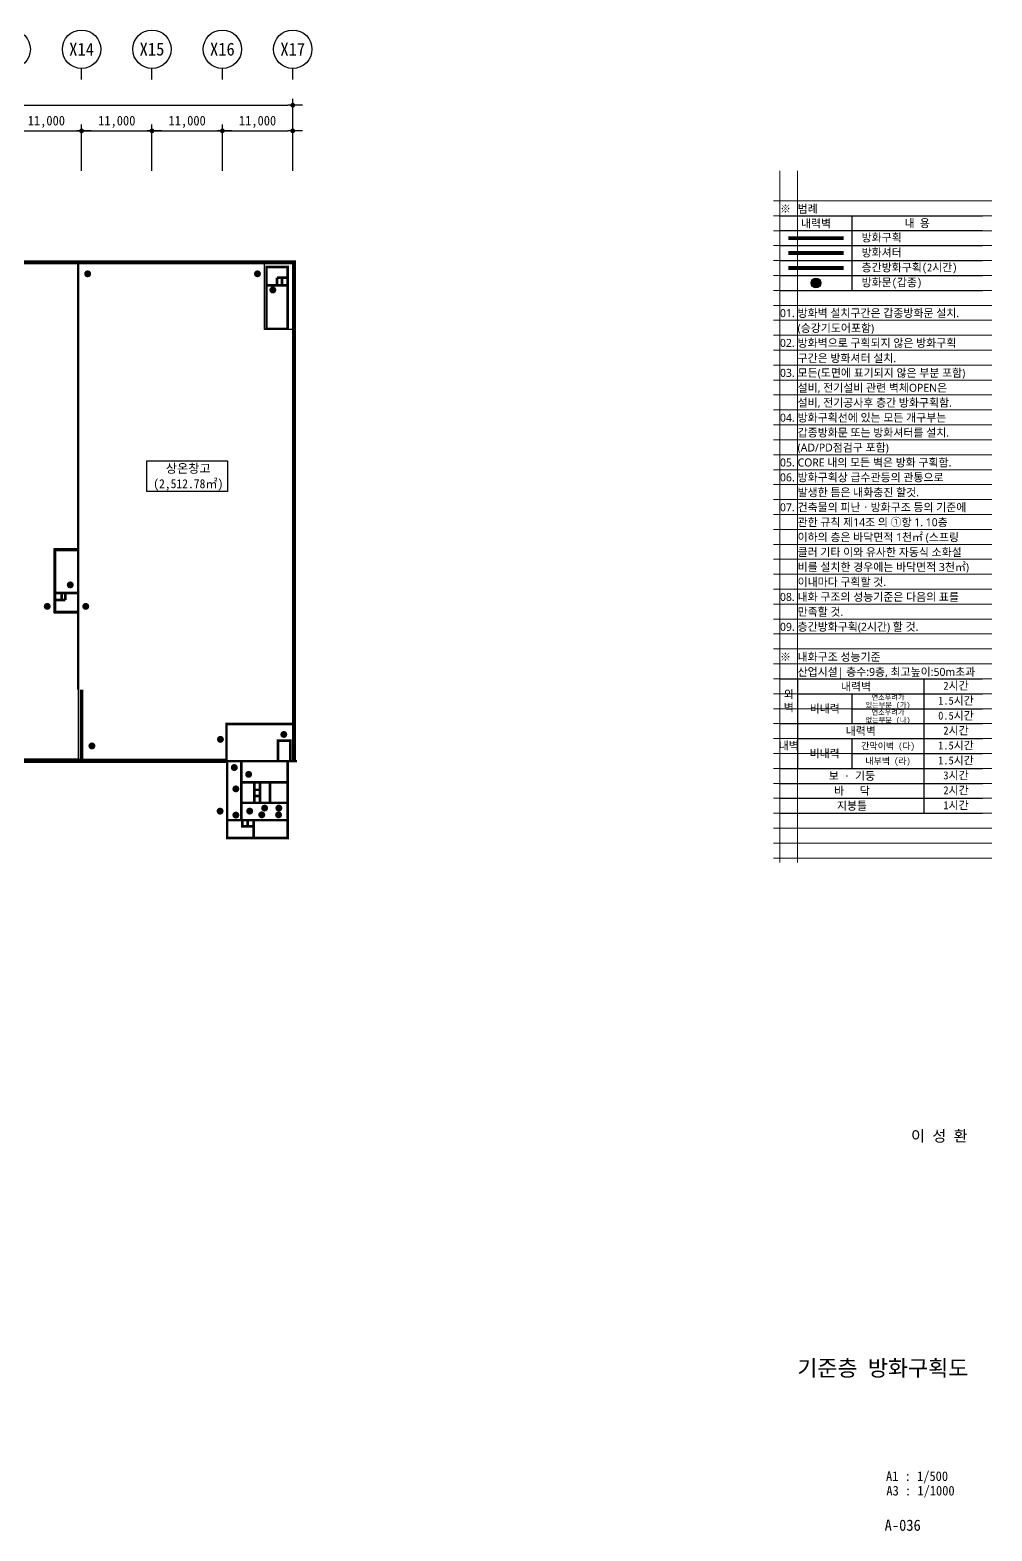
# Model space of a CAD drawing. Header units: millimetres. Extents: x 1075590 to 2680347, y 170599 to 729436.
# Drawn here: x 1690034 to 1840347, y 197985 to 432436 of the extents above; entities that cross this region are included whole.
import ezdxf
from ezdxf.enums import TextEntityAlignment as Align

# ---------------------------------------------------------------- set-up
doc = ezdxf.new("R2010")
doc.units = ezdxf.units.MM
doc.header["$LTSCALE"] = 5
doc.header["$MEASUREMENT"] = 0
doc.header["$PDSIZE"] = -10
for name, pattern in [('DASHDOTX2', [2, 1, -0.5, 0, -0.5]), ('HID', [2, 1.1, -0.9]), ('HIDDEN', [0.375, 0.25, -0.125]), ('PHANTOM2', [1.25, 0.625, -0.125, 0.125, -0.125, 0.125, -0.125])]:
    doc.linetypes.add(name, pattern=pattern)
doc.layers.get('0').update_dxf_attribs({"linetype": 'CONTINUOUS'})
doc.layers.get('Defpoints').update_dxf_attribs({"color": 153, "linetype": 'CONTINUOUS'})
doc.layers.add('0_방화구획 면적', color=7, linetype='CONTINUOUS', plot=False)
for name, color, linetype, lineweight in [('A-AXIS-BUBL', 7, 'CONTINUOUS', 25), ('A-BORD-TEXT', 3, 'CONTINUOUS', 25), ('A-DIMS', 7, 'CONTINUOUS', 25), ('A-DWXM-SHUT', 4, 'HID', 25), ('A-MKXS-MAK2', 3, 'DASHDOTX2', 25), ('A-XXXX-FIRE', 4, 'HIDDEN', 25), ('A-XXXX-TXT2', 3, 'CONTINUOUS', 25)]:
    doc.layers.add(name, color=color, linetype=linetype, lineweight=lineweight)
doc.layers.add('A-XXXX-NPLT', color=144, linetype='CONTINUOUS', lineweight=15, plot=False)
doc.styles.add('HY울릉도L', font='')
doc.styles.add('돋움체', font='')
doc.styles.add('맑은 고딕', font='malgun.ttf')
doc.styles.add('맑은고딕', font='')
doc.styles.get('HY울릉도L').set_extended_font_data('HYwulM')
doc.styles.get('돋움체').set_extended_font_data('DotumChe')
doc.styles.get('맑은고딕').set_extended_font_data('DotumChe')
doc.dimstyles.new('CDIM', dxfattribs={"dimtxt": 3, "dimasz": 1.5, "dimexe": 2, "dimexo": 1, "dimgap": 1, "dimtad": 1, "dimdec": 0, "dimrnd": 0.5, "dimzin": 0, "dimdsep": 32, "dimlunit": 6, "dimtxsty": 'HY울릉도L', "dimblk1": '_CIDOT', "dimblk2": '_CIDOT', "dimsah": 1, "dimcen": 5.5, "dimclrd": 2, "dimclre": 2, "dimclrt": 7, "dimadec": 0, "dimazin": 0, "dimtfac": 1, "dimtdec": 0, "dimtix": 1, "dimtmove": 2, "dimatfit": 1, "dimldrblk": '_CIDOT', "dimfxl": 1, "dimtolj": 1, "dimtzin": 0, "dimlwd": -1, "dimarcsym": 0})

# ---------------------------------------------------------------- blocks, each defined once
blk = doc.blocks.new('_CIDOT')
at = {"color": 0, "linetype": 'ByBlock'}
blk.add_line((2, 0), (-1, 0), dxfattribs=at)
at = {"color": 0, "linetype": 'ByBlock', "const_width": 0.5}
blk.add_lwpolyline([(-0.25, 0, 1), (0.25, 0, 1)], format="xyb", close=True, dxfattribs=at)
blk = doc.blocks.new('*D35')
at = {"layer": 'A-DIMS', "lineweight": -2, "transparency": 16777216}
for p, q in [((258693, 255621), (258693, 262871)), ((269693, 255621), (269693, 262871))]:
    blk.add_line(p, q, dxfattribs=at)
at = {"layer": 'A-DIMS', "transparency": 16777216}
blk.add_line((259443, 261871), (268943, 261871), dxfattribs=at)
at = {"layer": 'Defpoints', "color": 0, "transparency": 16777216}
for p in [(269693, 261871), (258693, 255121), (269693, 255121)]:
    blk.add_point(p, dxfattribs=at)
at = {"layer": 'A-DIMS', "transparency": 16777216, "xscale": 750, "yscale": 750, "zscale": 750, "rotation": 180}
blk.add_blockref('_CIDOT', (258693, 261871), dxfattribs=at)
at = {"layer": 'A-DIMS', "transparency": 16777216, "xscale": 750, "yscale": 750, "zscale": 750}
blk.add_blockref('_CIDOT', (269693, 261871), dxfattribs=at)
at = {"layer": 'A-DIMS', "color": 3, "transparency": 16777216, "insert": (264193, 263275), "char_height": 1500, "attachment_point": 5, "style": '맑은고딕'}
blk.add_mtext('\\A1;11,000', dxfattribs=at)
blk = doc.blocks.new('*D36')
at = {"layer": 'A-DIMS', "lineweight": -2, "transparency": 16777216}
for p, q in [((269693, 255621), (269693, 262871)), ((280693, 255621), (280693, 262871))]:
    blk.add_line(p, q, dxfattribs=at)
at = {"layer": 'A-DIMS', "transparency": 16777216}
blk.add_line((270443, 261871), (279943, 261871), dxfattribs=at)
at = {"layer": 'Defpoints', "color": 0, "transparency": 16777216}
for p in [(280693, 261871), (269693, 255121), (280693, 255121)]:
    blk.add_point(p, dxfattribs=at)
at = {"layer": 'A-DIMS', "transparency": 16777216, "xscale": 750, "yscale": 750, "zscale": 750, "rotation": 180}
blk.add_blockref('_CIDOT', (269693, 261871), dxfattribs=at)
at = {"layer": 'A-DIMS', "transparency": 16777216, "xscale": 750, "yscale": 750, "zscale": 750}
blk.add_blockref('_CIDOT', (280693, 261871), dxfattribs=at)
at = {"layer": 'A-DIMS', "color": 3, "transparency": 16777216, "insert": (275193, 263275), "char_height": 1500, "attachment_point": 5, "style": '맑은고딕'}
blk.add_mtext('\\A1;11,000', dxfattribs=at)
blk = doc.blocks.new('*D37')
at = {"layer": 'A-DIMS', "lineweight": -2, "transparency": 16777216}
for p, q in [((280693, 255621), (280693, 262871)), ((291693, 255621), (291693, 262871))]:
    blk.add_line(p, q, dxfattribs=at)
at = {"layer": 'A-DIMS', "transparency": 16777216}
blk.add_line((281443, 261871), (290943, 261871), dxfattribs=at)
at = {"layer": 'Defpoints', "color": 0, "transparency": 16777216}
for p in [(291693, 261871), (280693, 255121), (291693, 255121)]:
    blk.add_point(p, dxfattribs=at)
at = {"layer": 'A-DIMS', "transparency": 16777216, "xscale": 750, "yscale": 750, "zscale": 750, "rotation": 180}
blk.add_blockref('_CIDOT', (280693, 261871), dxfattribs=at)
at = {"layer": 'A-DIMS', "transparency": 16777216, "xscale": 750, "yscale": 750, "zscale": 750}
blk.add_blockref('_CIDOT', (291693, 261871), dxfattribs=at)
at = {"layer": 'A-DIMS', "color": 3, "transparency": 16777216, "insert": (286193, 263275), "char_height": 1500, "attachment_point": 5, "style": '맑은고딕'}
blk.add_mtext('\\A1;11,000', dxfattribs=at)
blk = doc.blocks.new('*D38')
at = {"layer": 'A-DIMS', "lineweight": -2, "transparency": 16777216}
for p, q in [((126693, 255621), (126693, 266871)), ((302693, 255621), (302693, 266871))]:
    blk.add_line(p, q, dxfattribs=at)
at = {"layer": 'A-DIMS', "transparency": 16777216}
blk.add_line((127443, 265871), (301943, 265871), dxfattribs=at)
at = {"layer": 'Defpoints', "color": 0, "transparency": 16777216}
for p in [(302693, 265871), (126693, 255121), (302693, 255121)]:
    blk.add_point(p, dxfattribs=at)
at = {"layer": 'A-DIMS', "transparency": 16777216, "xscale": 750, "yscale": 750, "zscale": 750, "rotation": 180}
blk.add_blockref('_CIDOT', (126693, 265871), dxfattribs=at)
at = {"layer": 'A-DIMS', "transparency": 16777216, "xscale": 750, "yscale": 750, "zscale": 750}
blk.add_blockref('_CIDOT', (302693, 265871), dxfattribs=at)
at = {"layer": 'A-DIMS', "color": 3, "transparency": 16777216, "insert": (214693, 267275), "char_height": 1500, "attachment_point": 5, "style": '맑은고딕'}
blk.add_mtext('\\A1;176,000', dxfattribs=at)
blk = doc.blocks.new('*D39')
at = {"layer": 'A-DIMS', "lineweight": -2, "transparency": 16777216}
for p, q in [((291693, 255621), (291693, 262871)), ((302693, 255621), (302693, 262871))]:
    blk.add_line(p, q, dxfattribs=at)
at = {"layer": 'A-DIMS', "transparency": 16777216}
blk.add_line((292443, 261871), (301943, 261871), dxfattribs=at)
at = {"layer": 'Defpoints', "color": 0, "transparency": 16777216}
for p in [(302693, 261871), (291693, 255121), (302693, 255121)]:
    blk.add_point(p, dxfattribs=at)
at = {"layer": 'A-DIMS', "transparency": 16777216, "xscale": 750, "yscale": 750, "zscale": 750, "rotation": 180}
blk.add_blockref('_CIDOT', (291693, 261871), dxfattribs=at)
at = {"layer": 'A-DIMS', "transparency": 16777216, "xscale": 750, "yscale": 750, "zscale": 750}
blk.add_blockref('_CIDOT', (302693, 261871), dxfattribs=at)
at = {"layer": 'A-DIMS', "color": 3, "transparency": 16777216, "insert": (297193, 263275), "char_height": 1500, "attachment_point": 5, "style": '맑은고딕'}
blk.add_mtext('\\A1;11,000', dxfattribs=at)
blk = doc.blocks.new('NOTE(220317)')
at = {"layer": 'A-XXXX-NPLT'}
for p, q in [((1010649.8, 179732.7), (1010649.8, 175412.7)), ((1010759.8, 179732.7), (1010759.8, 175412.7)), ((1010609.8, 179546.1), (1011974.8, 179546.1)), ((1010609.8, 179452.7), (1011974.8, 179452.7)), ((1010609.8, 179359.4), (1011974.8, 179359.4)), ((1010609.8, 179266.1), (1011974.8, 179266.1)), ((1010609.8, 179172.7), (1011974.8, 179172.7)), ((1010609.8, 179079.4), (1011974.8, 179079.4)), ((1010609.8, 178986.1), (1011974.8, 178986.1)), ((1010609.8, 178892.7), (1011974.8, 178892.7)), ((1010609.8, 178799.4), (1011974.8, 178799.4)), ((1010609.8, 178706.1), (1011974.8, 178706.1)), ((1010609.8, 178612.7), (1011974.8, 178612.7)), ((1010609.8, 178519.4), (1011974.8, 178519.4)), ((1010609.8, 178426.1), (1011974.8, 178426.1)), ((1010609.8, 178332.7), (1011974.8, 178332.7)), ((1010609.8, 178239.4), (1011974.8, 178239.4)), ((1010609.8, 178146.1), (1011974.8, 178146.1)), ((1010609.8, 178052.7), (1011974.8, 178052.7)), ((1010609.8, 177959.4), (1011974.8, 177959.4)), ((1010609.8, 177866.1), (1011974.8, 177866.1)), ((1010609.8, 177772.7), (1011974.8, 177772.7)), ((1010609.8, 177679.4), (1011974.8, 177679.4)), ((1010609.8, 177586.1), (1011974.8, 177586.1)), ((1010609.8, 177492.7), (1011974.8, 177492.7)), ((1010609.8, 177399.4), (1011974.8, 177399.4)), ((1010609.8, 177306.1), (1011974.8, 177306.1)), ((1010609.8, 177212.7), (1011974.8, 177212.7)), ((1010609.8, 177119.4), (1011974.8, 177119.4)), ((1010609.8, 177026.1), (1011974.8, 177026.1)), ((1010609.8, 176932.7), (1011974.8, 176932.7)), ((1010609.8, 176839.4), (1011974.8, 176839.4)), ((1010609.8, 176746.1), (1011974.8, 176746.1)), ((1010609.8, 176652.7), (1011974.8, 176652.7)), ((1010609.8, 176559.4), (1011974.8, 176559.4)), ((1010609.8, 176466.1), (1011974.8, 176466.1)), ((1010609.8, 176372.7), (1011974.8, 176372.7)), ((1010609.8, 176279.4), (1011974.8, 176279.4)), ((1010609.8, 176186.1), (1011974.8, 176186.1)), ((1010609.8, 176092.7), (1011974.8, 176092.7)), ((1010609.8, 175999.4), (1011974.8, 175999.4)), ((1010609.8, 175906.1), (1011974.8, 175906.1)), ((1010609.8, 175812.7), (1011974.8, 175812.7)), ((1010609.8, 175719.4), (1011974.8, 175719.4)), ((1010609.8, 175626.1), (1011974.8, 175626.1)), ((1010609.8, 175532.7), (1011974.8, 175532.7)), ((1010609.8, 175439.4), (1011974.8, 175439.4))]:
    blk.add_line(p, q, dxfattribs=at)
blk = doc.blocks.new('NOTE_방화구획')
at = {"layer": 'A-MKXS-MAK2', "true_color": 0x991b1e}
blk.add_hatch(color=244, dxfattribs=at).paths.add_polyline_path([(7673.8, 4762.3, 1), (7704.2, 4762.3, 1)])
for points in [[(7576.5, 4972.3), (8209, 4972.3)], [(7801.5, 4972.3), (7801.5, 4738.9)], [(7576.5, 4925.6), (8209, 4925.6)], [(7576.5, 4878.9), (8209, 4878.9)], [(7576.5, 4832.3), (8209, 4832.3)], [(7576.5, 4785.6), (8209, 4785.6)], [(7576.5, 4738.9), (8209, 4738.9)], [(7576.5, 3525.6), (8209, 3525.6)], [(7631.5, 3525.6), (7631.5, 3245.6)], [(8026.5, 3525.6), (8026.5, 3105.6)], [(7631.5, 3478.9), (8209, 3478.9)], [(7801.5, 3478.9), (7801.5, 3385.6)], [(7801.5, 3432.3), (8209, 3432.3)], [(7576.5, 3385.6), (8209, 3385.6)], [(7631.5, 3338.9), (8209, 3338.9)], [(7801.5, 3338.9), (7801.5, 3245.6)], [(7801.5, 3292.3), (8209, 3292.3)], [(7576.5, 3245.6), (8209, 3245.6)], [(7576.5, 3198.9), (8209, 3198.9)], [(7576.5, 3152.3), (8209, 3152.3)], [(7576.5, 3105.6), (8209, 3105.6)]]:
    blk.add_lwpolyline(points)
at = {"layer": 'A-DWXM-SHUT', "color": 6, "linetype": 'HID', "ltscale": 400, "const_width": 12}
blk.add_lwpolyline([(7602.3, 4855.6), (7775.7, 4855.6)], dxfattribs=at)
at = {"layer": 'A-DWXM-SHUT', "linetype": 'HIDDEN', "ltscale": 500, "const_width": 12}
blk.add_lwpolyline([(7602.3, 4808.9), (7775.7, 4808.9)], dxfattribs=at)
at = {"layer": 'A-MKXS-MAK2', "color": 244, "linetype": 'Continuous', "true_color": 0x991b1e}
blk.add_circle((7689, 4762.3), 15.2, dxfattribs=at)
at = {"layer": 'A-XXXX-FIRE', "color": 5, "linetype": 'PHANTOM2', "ltscale": 600, "const_width": 12}
blk.add_lwpolyline([(7602.3, 4902.3), (7775.7, 4902.3)], dxfattribs=at)
at = {"layer": 'A-XXXX-TXT2'}
for s, style, p in [('※', '맑은 고딕', (7576.5, 4993.9)), ('범례 ', '맑은 고딕', (7631.5, 4993.9)), ('방화구획', '돋움체', (7831.5, 4903.9)), ('방화셔터', '돋움체', (7831.5, 4857.3)), ('층간방화구획(2시간)', '돋움체', (7831.5, 4810.6)), ('방화문(갑종)', '돋움체', (7831.5, 4763.9)), ('01.', '맑은 고딕', (7576.5, 4668.1)), ('방화벽 설치구간은 갑종방화문 설치.', '맑은 고딕', (7631.5, 4668.1)), ('(승강기도어포함)', '맑은 고딕', (7631.5, 4621.4)), ('02.', '맑은 고딕', (7576.5, 4574.8)), ('방화벽으로 구획되지 않은 방화구획', '맑은 고딕', (7631.5, 4574.8)), ('구간은 방화셔터 설치.', '맑은 고딕', (7631.5, 4527.3)), ('03.', '맑은 고딕', (7576.5, 4481.4)), ('모든(도면에 표기되지 않은 부분 포함) ', '맑은 고딕', (7631.5, 4481.4)), ('설비, 전기설비 관련 벽체OPEN은', '맑은 고딕', (7631.5, 4434.8)), ('설비, 전기공사후 층간 방화구획함.', '맑은 고딕', (7631.5, 4388.1)), ('04.', '맑은 고딕', (7576.5, 4341.4)), ('방화구획선에 있는 모든 개구부는', '맑은 고딕', (7631.5, 4341.4)), ('갑종방화문 또는 방화셔터를 설치.', '맑은 고딕', (7631.5, 4294.8)), ('(AD/PD점검구 포함)', '맑은 고딕', (7631.5, 4248.1)), ('05.', '맑은 고딕', (7576.5, 4201.4)), ('CORE 내의 모든 벽은 방화 구획함.', '맑은 고딕', (7631.5, 4201.4)), ('06.', '맑은 고딕', (7576.5, 4154.8)), ('방화구획상 급수관등의 관통으로 ', '맑은 고딕', (7631.5, 4154.8)), ('발생한 틈은 내화충진 할것.', '맑은 고딕', (7631.5, 4108.1)), ('07.', '맑은 고딕', (7576.5, 4061.4)), ('건축물의 피난ㆍ방화구조 등의 기준에', '맑은 고딕', (7631.5, 4061.4)), ('관한 규칙 제14조 의 ①항 1. 10층', '맑은 고딕', (7631.5, 4014.8)), ('이하의 층은 바닥면적 1천㎡ (스프링', '맑은 고딕', (7631.5, 3968.1)), ('클러 기타 이와 유사한 자동식 소화설', '맑은 고딕', (7631.5, 3921.4)), ('비를 설치한 경우에는 바닥면적 3천㎡)', '맑은 고딕', (7631.5, 3874.8)), ('이내마다 구획할 것.', '맑은 고딕', (7631.5, 3828.1)), ('08.', '맑은 고딕', (7576.5, 3781.4)), ('내화 구조의 성능기준은 다음의 표를', '맑은 고딕', (7631.5, 3781.4)), ('만족할 것.', '맑은 고딕', (7631.5, 3734.8)), ('09.', '맑은 고딕', (7576.5, 3688.1)), ('층간방화구획(2시간) 할 것. ', '맑은 고딕', (7631.5, 3688.1)), ('※', '맑은 고딕', (7576.5, 3593.9)), ('내화구조 성능기준', '맑은 고딕', (7631.5, 3593.9)), ('산업시설| 층수:9층, 최고높이:50m초과', '맑은 고딕', (7631.5, 3547.2))]:
    blk.add_text(s, height=25, dxfattribs=dict(at, style=style)).set_placement(p, align=Align.MIDDLE_LEFT)
at = {"layer": 'A-XXXX-TXT2', "style": '돋움체'}
for s, height, p in [('내력벽', 25, (7689, 4948.1)), ('내 용', 25, (8005.3, 4948.9)), ('내력벽', 25, (7813.7, 3501.4)), ('2시간', 25, (8126.5, 3503.9)), ('연소우려가', 16, (7914, 3467.6)), ('1.5시간', 25, (8126.5, 3457.3)), ('비내력', 25, (7716.5, 3432.3)), ('있는부분 (가)', 16, (7914, 3443.6)), ('연소우려가', 16, (7914, 3420.9)), ('0.5시간', 25, (8126.5, 3410.6)), ('내력벽', 25, (7829, 3362.3)), ('없는부분 (나)', 16, (7914, 3396.9)), ('2시간', 25, (8126.5, 3363.9)), ('1.5시간', 25, (8126.5, 3317.3)), ('비내력', 25, (7716.1, 3292.3)), ('간막이벽 (다)', 20, (7914, 3315.6)), ('1.5시간', 25, (8126.5, 3270.6)), ('보 · 기둥', 25, (7801.5, 3222.3)), ('내부벽 (라)', 20, (7914, 3268.9)), ('3시간', 25, (8126.5, 3223.9)), ('바   닥', 25, (7801.5, 3175.6)), ('2시간', 25, (8126.5, 3177.3)), ('지붕틀', 25, (7801.5, 3128.9)), ('1시간', 25, (8126.5, 3130.6))]:
    blk.add_text(s, height=height, dxfattribs=at).set_placement(p, align=Align.MIDDLE_CENTER)
at = {"layer": 'A-XXXX-TXT2', "char_height": 25, "attachment_point": 5, "style": '맑은 고딕'}
for s, width, insert in [('{\\fDotumChe|b0|i0|c129|p49;외\\P벽}', 24.9, (7604, 3455.1)), ('{\\fDotumChe|b0|i0|c129|p49;내벽}', 25, (7604, 3315.6))]:
    blk.add_mtext_dynamic_manual_height_columns(s, width=width, gutter_width=125, heights=[0], dxfattribs=dict(at, insert=insert))
blk = doc.blocks.new('DIM(210222)')
for p, q in [((269693, 269870.6), (269693, 271620.6)), ((280693, 269870.6), (280693, 271620.6)), ((291693, 269870.6), (291693, 271620.6)), ((302693, 269870.6), (302693, 271620.6))]:
    blk.add_line(p, q)
at = {"layer": 'A-AXIS-BUBL', "ltscale": 0.2}
for centre in [(258693, 274620.6), (269693, 274620.6), (280693, 274620.6), (291693, 274620.6), (302693, 274620.6)]:
    blk.add_circle(centre, 3000, dxfattribs=at)
at = {"layer": 'A-XXXX-TXT2', "ltscale": 0.2, "style": '맑은고딕'}
for s, p in [('X14', (269693, 274620.6)), ('X15', (280693, 274620.6)), ('X16', (291693, 274620.6)), ('X17', (302693, 274620.6))]:
    blk.add_text(s, height=2000, dxfattribs=at).set_placement(p, align=Align.MIDDLE)
at = {"layer": 'A-DIMS'}
for p1, p2, distance, picture, middle in [((126693, 255120.6), (302693, 255120.6), 10750, '*D38', (214693, 267275.5)), ((258693, 255120.6), (269693, 255120.6), 6750, '*D35', (264193, 263275.5)), ((269693, 255120.6), (280693, 255120.6), 6750, '*D36', (275193, 263275.5)), ((280693, 255120.6), (291693, 255120.6), 6750, '*D37', (286193, 263275.5)), ((291693, 255120.6), (302693, 255120.6), 6750, '*D39', (297193, 263275.5))]:
    dim = blk.add_aligned_dim(p1=p1, p2=p2, distance=distance, dimstyle='CDIM', override={"dimscale": 500, "dimtxsty": '맑은고딕', "dimclrd": 256, "dimclre": 256, "dimclrt": 3}, dxfattribs=at)
    dim.commit()
    dim.dimension.update_dxf_attribs({"geometry": picture, "text_midpoint": middle})

msp = doc.modelspace()

# ---------------------------------------------------------------- hatches: boundary and pattern name
at = {"layer": 'A-MKXS-MAK2'}
for points in [[(1698498, 394352, -1), (1699588, 394352, -1)], [(1725031, 394358, -1), (1726121, 394358, -1)], [(1728528, 391824, 1), (1727438, 391824, 1)], [(1695778, 345764, -1), (1696868, 345764, -1)], [(1692178, 342409, -1), (1693268, 342409, -1)], [(1698198, 342409, -1), (1699288, 342409, -1)], [(1720335, 321633, -1), (1719245, 321633, -1)], [(1730235, 322401, -1), (1729145, 322401, -1)], [(1700250, 320612, -1), (1699160, 320612, -1)], [(1722497, 317237, -1), (1721407, 317237, -1)], [(1724745, 316167, -1), (1723655, 316167, -1)], [(1722742, 313903, -1), (1721652, 313903, -1)], [(1720279, 310421, -1), (1719189, 310421, -1)], [(1722742, 309803, -1), (1721652, 309803, -1)], [(1724908, 310429, -1), (1723817, 310429, -1)], [(1726793, 309845, 1), (1725703, 309845, 1)], [(1727239, 310899, -1), (1726149, 310899, -1)], [(1729413, 309845, 1), (1728323, 309845, 1)], [(1729460, 310899, -1), (1728370, 310899, -1)]]:
    msp.add_hatch(color=240, dxfattribs=at).paths.add_polyline_path(points)

# ---------------------------------------------------------------- linework, layer by layer
at = {"layer": '0_방화구획 면적'}
for points in [[(1697540, 318540), (1665640, 318540), (1665640, 385636), (1669440, 385636), (1669440, 396136), (1697540, 396136), (1697540, 351386), (1693740, 351386), (1693740, 341386), (1697540, 341386), (1697540, 318540)], [(1720740, 318531), (1720740, 324036), (1731290, 324036), (1731290, 385636), (1726690, 385636), (1726690, 396136), (1697540, 396136), (1697540, 318531), (1720740, 318531)]]:
    msp.add_lwpolyline(points, dxfattribs=at)
msp.add_lwpolyline([(1720886, 360368), (1708286, 360368), (1708286, 365168), (1720886, 365168)], close=True, dxfattribs=at)
at = {"layer": 'A-DWXM-SHUT', "linetype": 'HIDDEN', "ltscale": 500, "const_width": 600}
msp.add_lwpolyline([(1598890, 318236), (1598890, 396136), (1731290, 396136), (1731290, 318236)], dxfattribs=at)
at = {"layer": 'A-DWXM-SHUT', "color": 6, "linetype": 'HID', "ltscale": 400, "const_width": 600}
for points in [[(1698090, 329386), (1698090, 318222)], [(1675540, 318222), (1720844, 318222)]]:
    msp.add_lwpolyline(points, dxfattribs=at)
at = {"layer": 'A-XXXX-FIRE', "color": 170, "linetype": 'PHANTOM2', "ltscale": 300, "const_width": 400}
for points in [[(1697558, 329386), (1697558, 396136)], [(1730333, 393736), (1728626, 393736)], [(1728626, 392649), (1728626, 393736)], [(1729404, 392649), (1729404, 393736)], [(1730333, 392549), (1726894, 392549)], [(1693950, 341364), (1693950, 351184), (1697558, 351184)], [(1693950, 344489), (1697558, 344489)], [(1694984, 344489), (1694984, 343403)], [(1695569, 344489), (1695569, 343403)], [(1693950, 343403), (1695569, 343403)], [(1697358, 341540), (1693950, 341540)], [(1731290, 324036), (1720740, 324036), (1720740, 318436)], [(1728794, 318236), (1728794, 321436), (1730699, 321436), (1730699, 318236), (1729977, 318236)], [(1723069, 318236), (1723069, 309020), (1730294, 309020)], [(1730699, 318236), (1731740, 318236)], [(1730294, 314911), (1723069, 314911)], [(1725081, 314836), (1725081, 311724)], [(1725981, 314836), (1725981, 311724)], [(1727543, 314836), (1727543, 311724)], [(1723069, 311724), (1730294, 311724)], [(1725081, 313754), (1725981, 313754)], [(1725081, 312797), (1725981, 312797)], [(1723069, 309020), (1720844, 309020)], [(1723214, 308995), (1723214, 308053), (1724978, 308053)], [(1724031, 308053), (1724031, 308995)], [(1724978, 306236), (1724978, 308995)]]:
    msp.add_lwpolyline(points, dxfattribs=at)
for points in [[(1730294, 385767), (1726983, 385767), (1726983, 395436), (1730294, 395436)], [(1730294, 306236), (1720844, 306236), (1720844, 318236), (1730294, 318236)]]:
    msp.add_lwpolyline(points, close=True, dxfattribs=at)

# ---------------------------------------------------------------- block references
msp.add_blockref('DIM(210222)', (1428397, 154815))
for name, p, xscale, yscale, zscale in [('NOTE(220317)', (-23459023, -4082891), 25, 25, 25), ('NOTE_방화구획', (1428397, 154815), 50, 50, 50)]:
    msp.add_blockref(name, p, dxfattribs=dict(xscale=xscale, yscale=yscale, zscale=zscale))

# ---------------------------------------------------------------- texts
at = {"layer": '0_방화구획 면적', "style": '돋움체'}
for s, p in [('상온창고', (1714769, 363968)), ('(2,512.78㎡)', (1714769, 361568))]:
    msp.add_text(s, height=1400, dxfattribs=at).set_placement(p, align=Align.MIDDLE_CENTER)
at = {"layer": 'A-BORD-TEXT', "style": '맑은고딕'}
for s, height, p in [('이 성 환', 1750, (1836540, 258813)), ('A1 : 1/500', 1500, (1833484, 205799)), ('A3 : 1/1000', 1500, (1834507, 203532)), ('A-036', 1750, (1829223, 198014))]:
    msp.add_text(s, height=height, dxfattribs=at).set_placement(p, align=Align.RIGHT)
msp.add_text('기준층 방화구획도', height=2500, dxfattribs=at).set_placement((1823285, 223428), align=Align.MIDDLE_CENTER)

doc.saveas('drawing.dxf')
